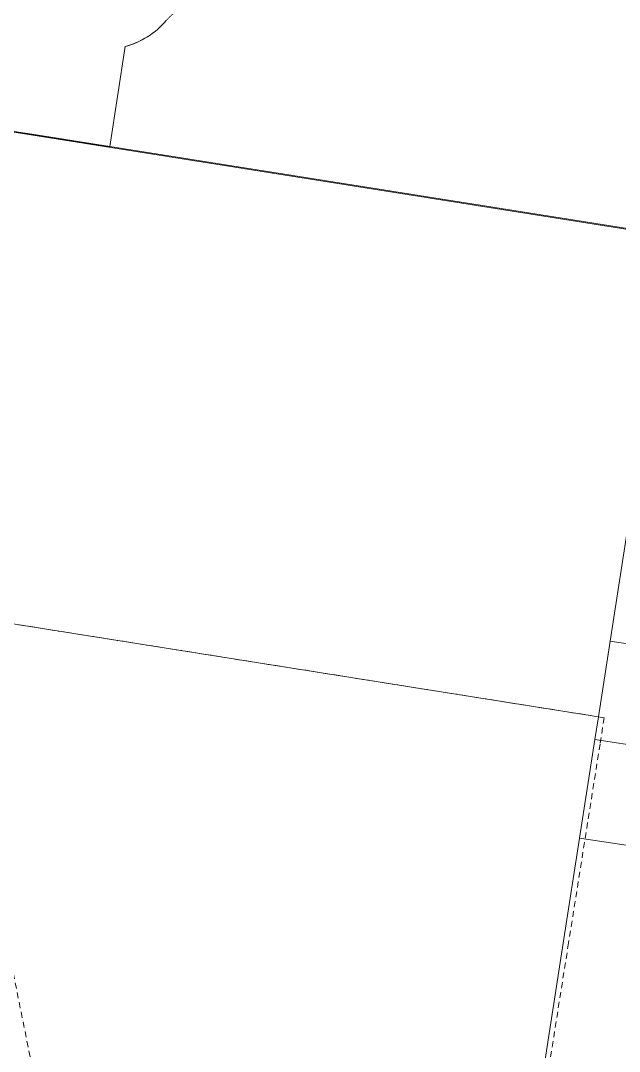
# Model space of a CAD drawing. Header units: metres. Extents: x 277548 to 280124, y 6243677 to 6246862.
# Drawn here: x 278928 to 279229, y 6244414 to 6244932 of the extents above; entities that cross this region are included whole.
import ezdxf

# ---------------------------------------------------------------- set-up
doc = ezdxf.new("R2010")
doc.units = ezdxf.units.M
doc.linetypes.add('Dash', pattern=[5, 3, -2])
doc.linetypes.add('PHANTOM2', pattern=[1.25, 0.625, -0.125, 0.125, -0.125, 0.125, -0.125])
doc.layers.add('_User ZLOT-1-1', color=7, linetype='Continuous', lineweight=0, true_color=0x0000f0)
doc.layers.add('Cadastre Developer_SP_EXT', color=9, linetype='Continuous', lineweight=5)
doc.layers.add('Cadastre Land Parcels_SP_EXT', color=9, linetype='Continuous', lineweight=5)
doc.layers.add('Notes', color=7, linetype='Continuous')

msp = doc.modelspace()

# ---------------------------------------------------------------- linework, layer by layer
at = {"layer": '_User ZLOT-1-1', "color": 7, "linetype": 'Continuous'}
for p, q in [((278973.14782, 6244868.96502), (278980.78903, 6244919.22646)), ((278973.14782, 6244868.96502), (278930.80184, 6244875.65199)), ((279256.99457, 6244824.14167), (278973.14782, 6244868.96502))]:
    msp.add_line(p, q, dxfattribs=at)
msp.add_arc((278969.66397, 6244959.72625), 42, 285.359969, 319.26539, dxfattribs=at)
at = {"layer": 'Cadastre Developer_SP_EXT', "linetype": 'Dash'}
msp.add_lwpolyline([(278887.94019, 6244634.83557), (279035.60877, 6243903.46274), (278998.69442, 6243689.58544), (278919.82215, 6243701.84367), (278954.79471, 6243895.45175), (278851.22362, 6243912.34554), (278751.71242, 6243928.57706), (278704.02965, 6243936.35474), (278818.78952, 6244645.8145), (278887.94019, 6244634.83557), (279221.82237, 6244581.82583), (279219.73051, 6244568.59643), (279211.91364, 6244519.19788), (279203.90251, 6244468.58065), (279078.66768, 6243677.15616), (278998.69442, 6243689.58544)], dxfattribs=at)
at = {"layer": 'Cadastre Land Parcels_SP_EXT', "linetype": 'Continuous'}
for points in [[(279257.03894, 6244823.62074), (278466.94294, 6244948.90088), (278489.14298, 6245105.09596), (278469.09201, 6245108.23398), (278466.47003, 6245089.74799), (278376.41104, 6244959.55702), (278344.78001, 6244872.22397), (278430.379, 6244858.86296), (278408.45802, 6244710.94504), (278586.82596, 6244682.62702), (278596.256, 6244681.12996), (278818.78998, 6244645.80698), (279218.87403, 6244582.29698), (279224.79001, 6244620.37999), (279232.49403, 6244670.04704), (279240.21298, 6244719.80101), (279248.00303, 6244769.64004), (279256.40903, 6244819.72198), (279256.68904, 6244821.40498)], [(279311.15096, 6244658.08398), (279232.49403, 6244670.04704), (279224.79001, 6244620.37999), (279303.59499, 6244608.39396), (279311.15096, 6244658.08398)], [(279218.87403, 6244582.29698), (278818.78998, 6244645.80698), (278750.48996, 6244223.576), (278704.02904, 6243936.345), (278751.71302, 6243928.56802), (278851.22298, 6243912.33602), (278954.79501, 6243895.44197), (278919.822, 6243701.834), (279078.66702, 6243677.14698), (279201.57196, 6244470.70399), (279209.42296, 6244521.32397), (279217.10101, 6244570.811), (279218.87403, 6244582.29698)], [(279303.59499, 6244608.39396), (279224.79001, 6244620.37999), (279218.87403, 6244582.29698), (279217.10101, 6244570.811), (279296.05704, 6244558.802), (279303.59499, 6244608.39396)], [(279296.05704, 6244558.802), (279217.10101, 6244570.811), (279209.42296, 6244521.32397), (279288.52898, 6244509.29104), (279296.05704, 6244558.802)]]:
    msp.add_lwpolyline(points, close=True, dxfattribs=at)
msp.add_lwpolyline([(278466.94294, 6244948.90088), (279257.03894, 6244823.62074)], dxfattribs=at)
at = {"layer": 'Notes', "color": 20, "linetype": 'PHANTOM2', "ltscale": 7.5, "true_color": 0xff470a, "const_width": 0.4, "flags": 128}
msp.add_lwpolyline([(278481.62159, 6245046.23023), (278466.94294, 6244948.90088), (278973.14782, 6244868.96502), (278980.78903, 6244919.22646, 0.148940953), (279001.49277, 6244932.32319, -0.081534731), (279009.24641, 6244938.83125, -0.109292782), (279059.28976, 6244955.36952, 0.07616083), (279088.02408, 6244962.81339)], format="xyb", dxfattribs=at)

doc.saveas('drawing.dxf')
